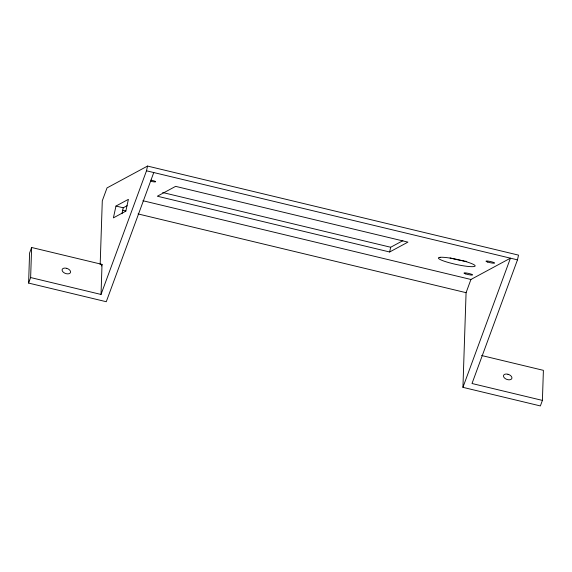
<?xml version="1.0" encoding="UTF-8"?>
<svg xmlns="http://www.w3.org/2000/svg" width="572" height="572" viewBox="0 0 572 572"><rect width="100%" height="100%" fill="white"/><g stroke="black" fill="none" stroke-linecap="round" stroke-linejoin="round"><path stroke-width="0.86" d="M153.775 172.544L106.27 301.723L28.6 283.076L29.594 253.01L31.632 247.49L102.023 264.386L101.029 294.451L30.631 277.549L31.632 247.49M100.171 264.593L102.288 200.801L107.028 187.909L147.526 166.066L518.511 255.126L517.481 259.86L472.007 383.512L542.406 400.407L540.368 405.934L462.934 387.344L466.08 292.678L470.935 279.472L510.446 258.165L462.934 387.344M542.406 400.407L543.4 370.349L481.588 355.505M115.973 206.049L113.399 217.875L125.819 211.175L128.393 199.349L115.973 206.049L123.245 207.793L127.127 205.705M121.958 213.706L123.245 207.793M101.029 294.451L146.504 170.799L147.526 166.066M389.654 251.987L407.929 242.128L175.625 186.365L157.35 196.217L389.654 251.987L390.683 247.254L402.867 240.683M28.6 283.076L30.631 277.549M101.444 265.966L102.023 264.386M122.429 210.181L125.897 211.011M138.045 213.928L466.08 292.678M146.504 170.799L517.481 259.86M162.713 192.528L390.683 247.254M142.907 200.722L470.935 279.472M450.078 257.958L454.661 259.137A18.812 2.56 12.3 0 0 464.142 261.039M151.015 180.13A4.397 0.601 12.3 0 1 155.627 181.753A4.397 0.601 12.3 0 1 150.536 181.238M466.766 261.425A18.812 2.56 12.3 0 1 465.036 261.182M440.09 257.307L438.66 257.65A18.812 2.56 12.3 0 0 449.056 262.691L453.632 263.871A18.812 2.56 12.3 0 0 473.466 266.616L474.896 266.273A18.812 2.56 12.3 0 0 464.5 261.232L459.917 260.053A18.812 2.56 12.3 0 0 440.09 257.307M507.993 374.274L506.892 374.067A4.397 2.617 20.2 0 0 503.489 375.79L503.56 376.512A4.397 2.617 20.2 0 0 507.414 379.579L508.515 379.787A4.397 2.617 20.2 0 0 511.919 378.071L511.847 377.341A4.397 2.617 20.2 0 0 507.993 374.274M66.659 268.325L65.558 268.118A4.397 2.617 20.2 0 0 62.119 269.805L62.176 270.527A4.397 2.617 20.2 0 0 65.995 273.609L67.096 273.824A4.397 2.617 20.2 0 0 70.542 272.136L70.485 271.414A4.397 2.617 20.2 0 0 66.659 268.325M465.629 273.888A4.397 0.601 12.3 0 0 472.515 274.953A4.397 0.601 12.3 0 0 466.623 273.051A4.397 0.601 12.3 0 0 465.629 273.888M487.716 262.055A4.397 0.601 12.3 0 0 494.53 263.077A4.397 0.601 12.3 0 0 488.531 261.175A4.397 0.601 12.3 0 0 487.716 262.055"/></g></svg>
